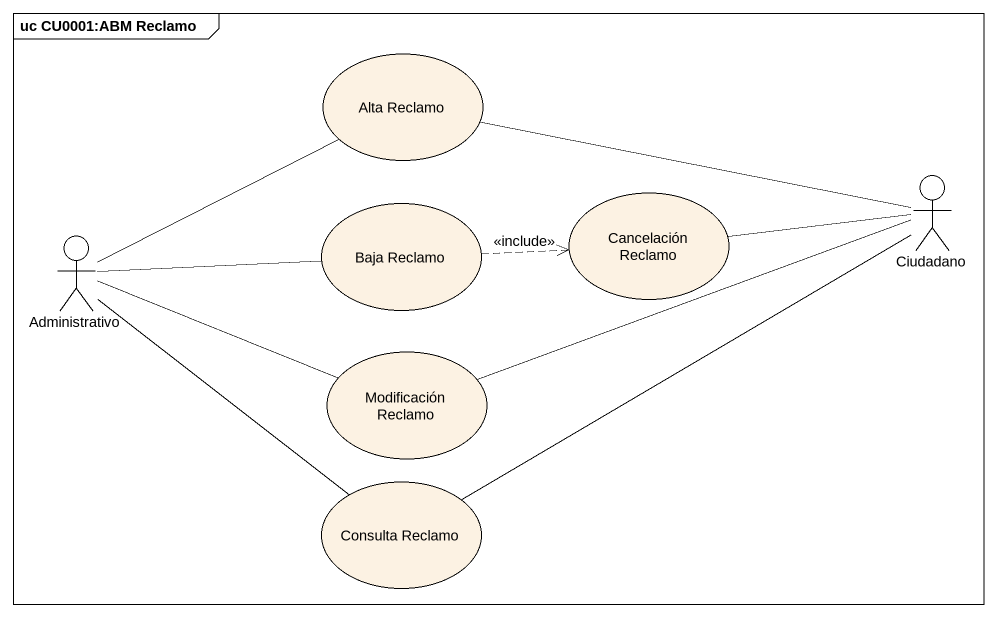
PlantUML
@startuml
mainframe uc CU0001:ABM Reclamo
usecase "Alta Reclamo" as Alta_Reclamo
usecase "Cancelación Reclamo" as Cancelación_Reclamo
actor Ciudadano
actor Administrativo
usecase "Baja Reclamo" as Baja_Reclamo
usecase "Modificación Reclamo" as Modificación_Reclamo
usecase "Consulta Reclamo" as Consulta_Reclamo
Ciudadano -left- Alta_Reclamo
Ciudadano -left- Cancelación_Reclamo
Ciudadano -left- Modificación_Reclamo
Ciudadano -left- Consulta_Reclamo
Administrativo -right- Alta_Reclamo
Administrativo -right- Baja_Reclamo
Administrativo -right- Modificación_Reclamo
Administrativo -- Consulta_Reclamo
Baja_Reclamo .right.> Cancelación_Reclamo : <<include>>
@enduml
